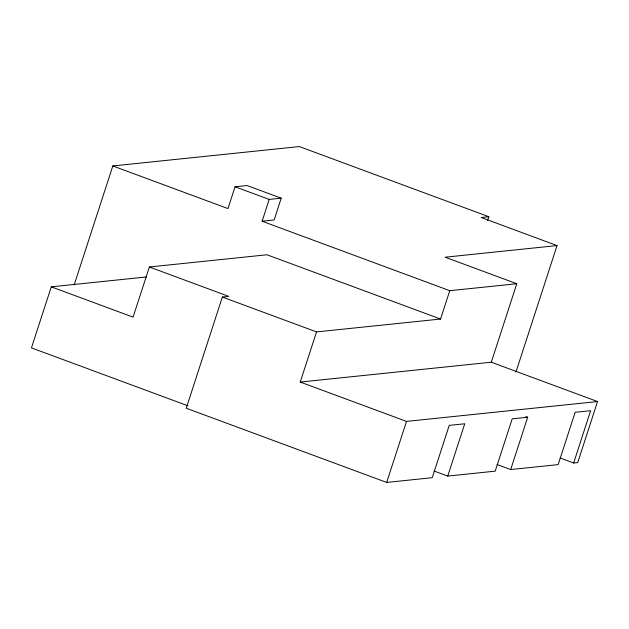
<?xml version="1.0" encoding="UTF-8"?>
<svg xmlns="http://www.w3.org/2000/svg" width="629" height="629" viewBox="0 0 629 629"><rect width="100%" height="100%" fill="white"/><g stroke="black" fill="none" stroke-linecap="round" stroke-linejoin="round"><path stroke-width="0.94" d="M146.541 276.949L51.279 286.84L31.45 347.876L188.04 405.854M74.175 284.906L112.827 165.946L299.349 146.573L488.827 216.722L487.64 220.378M440.559 319.037L316.529 331.915L300.237 382.055L491.296 362.21L516.786 283.734L449.766 290.692L440.559 319.037L266.987 254.769L149.364 266.987L133.073 317.126L51.279 286.84M281.218 198.174L269.188 199.417L262.104 221.219L274.134 219.969L281.218 198.174L247.079 185.531L235.057 186.782L227.973 208.584L112.827 165.946M149.364 266.987L228.767 296.385L222.359 297.053L186.239 408.221L386.67 482.427L432.249 477.694L449.248 425.377L464.737 423.773L447.738 476.082L434.073 471.027M386.67 482.427L406.499 421.399L597.55 401.546L577.721 462.582L573.648 463.007L559.983 457.943M515.961 372.014L557.042 245.585L481.216 217.516L488.827 216.722M497.028 464.485L510.693 469.549L527.692 417.231L525.868 416.555M573.648 463.007L590.647 410.69L575.158 412.302L558.159 464.611L510.693 469.549M557.042 245.585L445.151 257.206L516.786 283.734M527.692 417.231L512.203 418.835L495.204 471.152L447.738 476.082M235.057 186.782L269.188 199.417M262.104 221.219L449.766 290.692M491.296 362.21L597.55 401.546M222.359 297.053L316.529 331.915M300.237 382.055L406.499 421.399"/></g></svg>
